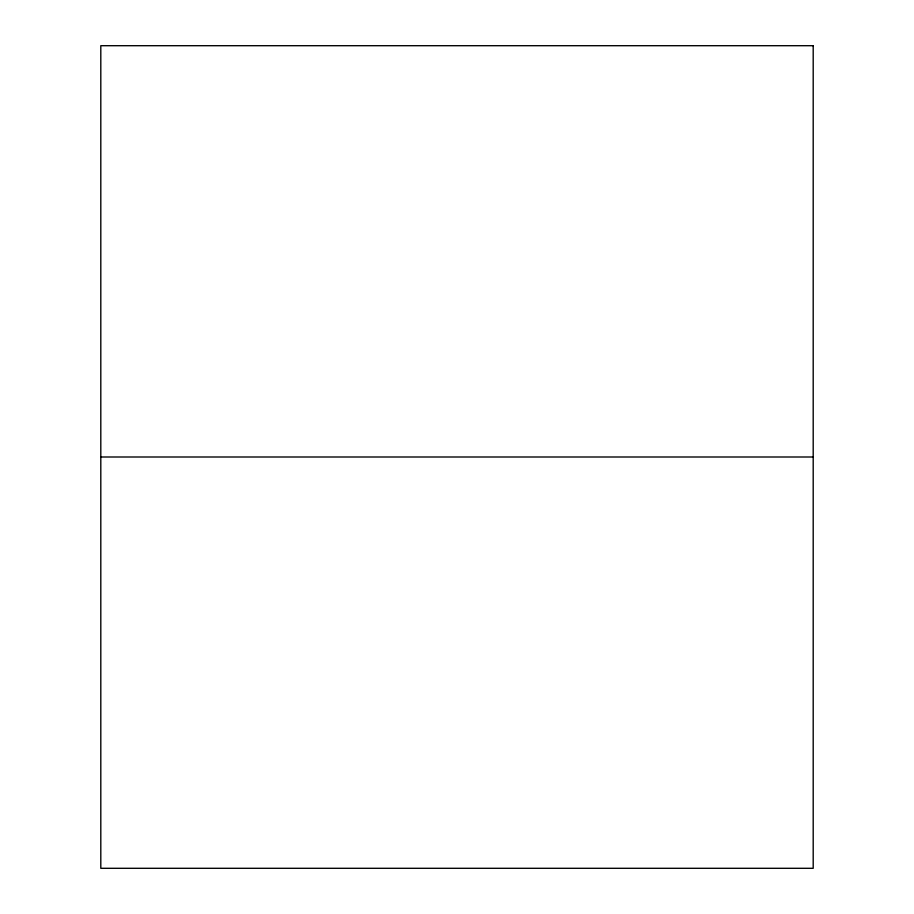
<?xml version="1.0" encoding="UTF-8"?>
<svg xmlns="http://www.w3.org/2000/svg" width="914" height="914" viewBox="0 0 914 914"><rect width="100%" height="100%" fill="white"/><g stroke="black" fill="none" stroke-linecap="round" stroke-linejoin="round"><path stroke-width="1.37" d="M100.803 457L813.197 457M813.197 45.7L100.803 45.7L100.803 868.3L813.197 868.3L813.197 45.7"/></g></svg>
